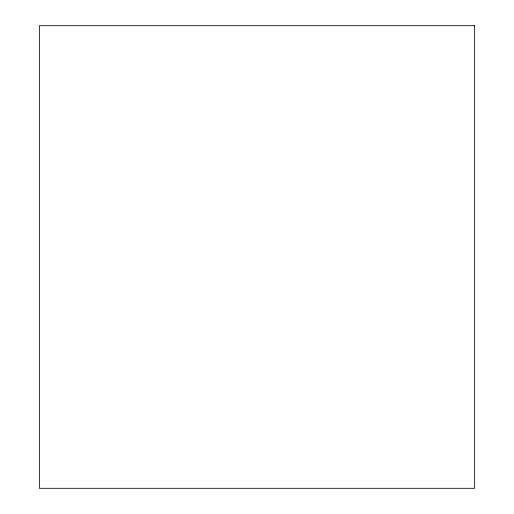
<?xml version="1.0" encoding="UTF-8"?>
<svg xmlns="http://www.w3.org/2000/svg" width="514" height="514" viewBox="0 0 514 514"><rect width="100%" height="100%" fill="white"/><g stroke="black" fill="none" stroke-linecap="round" stroke-linejoin="round"><path stroke-width="0.77" d="M474.64 25.7L39.36 25.7L39.36 488.3L474.64 488.3L474.64 25.7"/></g></svg>
